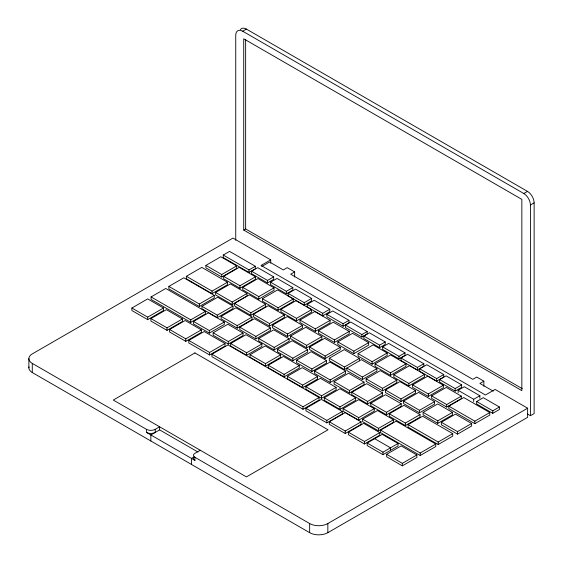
<?xml version="1.0" encoding="UTF-8"?>
<svg xmlns="http://www.w3.org/2000/svg" width="563" height="563" viewBox="0 0 563 563"><rect width="100%" height="100%" fill="white"/><g stroke="black" fill="none" stroke-linecap="round" stroke-linejoin="round"><path stroke-width="0.84" d="M235.735 240.317L235.735 35.223A9.817 5.672 60 0 1 242.681 31.218L246.376 29.079L527.51 191.392A9.367 5.405 60 0 1 534.132 202.856L534.132 413.58L530.43 415.712L527.425 413.981M243.723 230.056L521.845 390.631L521.845 199.365L243.723 38.798L243.723 230.056L245.637 228.951L522.232 388.646M168.872 286.405L183.805 277.784L214.278 295.378L214.278 297.883L199.351 306.504L168.872 288.91L168.872 286.405L199.351 303.999L214.278 295.378M186.374 276.299L201.8 267.39L227.466 282.211L227.466 284.709L212.033 293.619L186.374 278.805L186.374 276.299L212.033 291.113L227.466 282.211M223.251 255.039L229.577 251.387L255.335 266.257L255.335 268.762L249.008 272.415L223.251 257.537L223.251 255.039L249.008 269.909L255.335 266.257M131.883 308.024L147.696 298.89L163.509 308.024L163.509 310.523L147.696 319.65L131.883 310.523L131.883 308.024L147.696 317.152L163.509 308.024M151.067 296.94L165.733 288.474L205.411 311.381L205.411 313.887L190.751 322.353L151.067 299.446L151.067 296.94L190.751 319.854L205.411 311.381M205.924 265.391L220.844 256.777L236.65 265.905L236.65 268.41L221.731 277.024L205.924 267.897L205.924 265.391L221.731 274.519L236.65 265.905M223.652 276.32L239.169 267.362L255.489 276.785L255.489 279.283L239.972 288.249L223.652 278.819L223.652 276.32L239.972 285.744L255.489 276.785M150.933 318.581L166.359 309.671L182.426 318.947L182.426 321.452L167 330.354L150.933 321.079L150.933 318.581L167 327.856L182.426 318.947M270.719 263.195L270.719 259.881L261.056 265.454L485.433 395.001L495.095 389.42L527.622 408.203L527.622 417.331L327.842 532.675A12.858 7.425 0 0 1 309.657 532.675L32.274 372.53A11.626 6.714 0 0 1 28.973 366.907M251.577 271.218L257.755 267.65L273.695 276.855L273.695 279.354L267.516 282.922L251.577 273.717L251.577 271.218L267.516 280.416L273.695 276.855M215.622 292.457L230.422 283.914L247.002 293.485L247.002 295.99L232.202 304.534L215.622 294.963L215.622 292.457L232.202 302.028L247.002 293.485M261.767 266.517L269.571 262.013L283.295 269.937L287.243 267.65L294.646 271.929L294.646 277.031M201.983 306.314L217.663 297.257L232.969 306.089L232.969 308.594L217.283 317.652L201.983 308.813L201.983 306.314L217.283 315.146L232.969 306.089M169.583 329.496L185.143 320.516L201.336 329.862L201.336 332.367L185.783 341.347L169.583 332.001L169.583 329.496L185.783 338.842L201.336 329.862M242.737 287.341L257.96 278.551L274.026 287.834L274.026 290.332L258.804 299.122L242.737 289.839L242.737 287.341L258.804 296.617L274.026 287.834M193.545 321.466L208.465 312.852L224.278 321.98L224.278 324.485L209.359 333.099L193.545 323.971L193.545 321.466L209.359 330.594L224.278 321.98M270.557 282.176L277.038 278.439L292.851 287.566L292.851 290.072L286.37 293.809L270.557 284.681L270.557 282.176L286.37 291.303L292.851 287.566M234.525 303.373L249.325 294.829L265.652 304.252L265.652 306.758L250.852 315.301L234.525 305.878L234.525 303.373L250.852 312.796L265.652 304.252M294.646 271.929L290.691 274.209L472.779 379.335L476.734 377.055L483.856 381.165L483.856 386.267M221.125 316.357L235.932 307.806L251.999 317.082L251.999 319.587L237.192 328.13L221.125 318.855L221.125 316.357L237.192 325.632L251.999 317.082M188.802 340.439L204.228 331.53L225.017 343.536L225.017 346.034L209.584 354.943L188.802 342.944L188.802 340.439L209.584 352.438L225.017 343.536M262.407 298.693L277.622 289.91L293.309 298.967L293.309 301.465L278.094 310.255L262.407 301.198L262.407 298.693L278.094 307.75L293.309 298.967M213.131 332.768L227.853 324.267L243.026 333.029L243.026 335.534L228.304 344.035L213.131 335.274L213.131 332.768L228.304 341.53L243.026 333.029M288.186 293.4L295.568 289.136L311.635 298.411L311.635 300.916L304.252 305.174L288.186 295.899L288.186 293.4L304.252 302.676L311.635 298.411M253.427 314.288L268.227 305.744L284.294 315.02L284.294 317.525L269.494 326.068L253.427 316.793L253.427 314.288L269.494 323.563L284.294 315.02M239.803 327.138L254.42 318.693L270.493 327.976L270.493 330.474L255.869 338.919L239.803 329.644L239.803 327.138L255.869 336.414L270.493 327.976M280.916 309.383L295.983 300.684L311.536 309.664L311.536 312.169L296.476 320.868L280.916 311.881L280.916 309.383L296.476 318.362L311.536 309.664M211.962 354.197L228.036 344.922L319.08 397.492L319.08 399.99L303.014 409.266L211.962 356.703L211.962 354.197L303.014 406.767L319.08 397.492M230.682 343.55L245.968 334.725L261.908 343.93L261.908 346.435L246.622 355.253L230.682 346.055L230.682 343.55L246.622 352.755L261.908 343.93M307.173 304.358L314.253 300.269L329.791 309.242L329.791 311.747L322.712 315.836L307.173 306.863L307.173 304.358L322.712 313.331L329.791 309.242M272.379 325.224L287.327 316.596L302.5 325.358L302.5 327.863L287.552 336.491L272.379 327.729L272.379 325.224L287.552 333.986L302.5 325.358M258.741 338.504L273.738 329.848L289.164 338.757L289.164 341.255L274.167 349.919L258.741 341.009L258.741 338.504L274.167 347.413L289.164 338.757M300.002 320.051L314.766 311.529L330.073 320.361L330.073 322.866L315.308 331.389L300.002 322.557L300.002 320.051L315.308 328.883L330.073 320.361M242.681 31.218L523.808 193.524L527.51 191.392M250.021 354.711L265.208 345.942L280.634 354.852L280.634 357.357L265.447 366.126L250.021 357.216L250.021 354.711L265.447 363.621L280.634 354.852M326.906 314.358L332.782 310.966L348.976 320.319L348.976 322.824L343.099 326.216L326.906 316.863L326.906 314.358L343.099 323.711L348.976 320.319M290.578 336.076L305.822 327.272L321.888 336.554L321.888 339.053L306.645 347.857L290.578 338.581L290.578 336.076L306.645 345.351L321.888 336.554M277.418 349.292L292.225 340.742L307.658 349.644L307.658 352.149L292.844 360.7L277.418 351.791L277.418 349.292L292.844 358.195L307.658 349.644M530.43 415.712L530.43 204.995L534.132 202.856M318.503 330.734L333.268 322.205L349.208 331.41L349.208 333.915L334.443 342.438L318.503 333.233L318.503 330.734L334.443 339.932L349.208 331.41M270.719 259.881L232.934 238.065L32.274 353.909A11.626 6.714 0 0 0 32.274 363.402L146.464 429.33A6.207 3.582 0 0 0 155.233 429.33L159.625 426.796L159.625 429.886L197.986 452.033M268.262 365.246L283.449 356.478L299.263 365.605L299.263 368.111L284.076 376.872L268.262 367.745L268.262 365.246L284.076 374.374L299.263 365.605M159.625 429.886L150.849 434.953L150.849 440.991M345.436 325.062L350.714 322.015L367.16 331.516L367.16 334.014L361.889 337.061L345.436 327.56L345.436 325.062L361.889 334.556L367.16 331.516M309.587 347.047L324.682 338.335L340.242 347.315L340.242 349.82L325.147 358.532L309.587 349.553L309.587 347.047L325.147 356.034L340.242 347.315M296.595 360.144L311.219 351.706L326.519 360.538L326.519 363.044L311.902 371.481L296.595 362.649L296.595 360.144L311.902 368.983L326.519 360.538M337.807 341.882L352.572 333.352L368.638 342.628L368.638 345.133L353.874 353.655L337.807 344.38L337.807 341.882L353.874 351.157L368.638 342.628M287.376 376.281L302.282 367.674L317.581 376.506L317.581 379.012L302.676 387.618L287.376 378.779L287.376 376.281L302.676 385.113L317.581 376.506M363.818 336.02L369.391 332.803L385.205 341.931L385.205 344.436L379.631 347.652L363.818 338.525L363.818 336.02L379.631 345.147L385.205 341.931M376.914 368.631L362.375 377.02L346.822 368.04L346.822 370.545L362.375 379.525L376.914 371.137L376.914 368.631L361.355 359.651L344.465 369.518L329.292 360.756L329.292 358.251L344.239 349.623L359.412 358.385L359.412 360.89M314.618 370.975L330.052 362.065L345.605 371.052L345.605 373.55L330.178 382.46L314.618 373.48L314.618 370.975L330.178 379.955L345.605 371.052M358.075 353.578L373.142 344.88L387.168 352.98L387.168 355.485L372.108 364.184L358.075 356.083L358.075 353.578L372.108 361.678L387.168 352.98M305.878 386.718L320.41 378.322L336.097 387.379L336.097 389.885L321.557 398.273L305.878 389.223L305.878 386.718L321.557 395.775L336.097 387.379M200.245 450.245L194.925 453.314A4.884 2.822 0 0 0 194.925 457.304L194.925 460.393L146.464 432.419L146.464 429.33M329.292 358.251L344.465 367.013L359.412 358.385M382.65 346.892L388.681 343.416L405.001 352.839L405.001 355.337L398.977 358.821L382.65 349.398L382.65 346.892L398.977 356.316L405.001 352.839M194.228 456.804L191.469 458.402L191.469 464.44M334.084 381.601L348.596 373.22L364.022 382.129L364.022 384.635L349.517 393.009L334.084 384.1L334.084 381.601L349.517 390.504L364.022 382.129M375.057 363.902L390.574 354.943L406.007 363.853L406.007 366.358L390.483 375.317L375.057 366.407L375.057 363.902L390.483 372.812L406.007 363.853M305.92 408.302L321.346 399.392L342.262 411.469L342.262 413.974L326.829 422.883L305.92 410.807L305.92 408.302L326.829 420.378L342.262 411.469M324.281 397.809L339.996 388.73L355.682 397.788L355.682 400.293L339.968 409.364L324.281 400.314L324.281 397.809L339.968 406.866L355.682 397.788M401.032 358.026L407.513 354.289L423.833 363.712L423.833 366.21L417.352 369.954L401.032 360.531L401.032 358.026L417.352 367.449L423.833 363.712M366.133 378.85L380.37 370.63L396.824 380.124L396.824 382.629L382.58 390.849L366.133 381.355L366.133 378.85L382.58 388.343L396.824 380.124M351.819 392.298L366.731 383.692L382.544 392.819L382.544 395.325L367.632 403.931L351.819 394.804L351.819 392.298L367.632 401.433L382.544 392.819M393.819 374.74L409.491 365.69L424.537 374.381L424.537 376.879L408.865 385.929L393.819 377.238L393.819 374.74L408.865 383.424L424.537 374.381M343.113 408.682L358.694 399.688L374.254 408.668L374.254 411.166L358.673 420.167L343.113 411.187L343.113 408.682L358.673 417.662L374.254 408.668M419.716 368.814L426.796 364.725L443.757 374.515L443.757 377.02L436.677 381.109L419.716 371.313L419.716 368.814L436.677 378.603L443.757 374.515M329.299 421.8L345.147 412.651L361.087 421.849L361.087 424.354L345.239 433.51L329.299 424.305L329.299 421.8L345.239 431.005L361.087 421.849M385.43 389.99L399.941 381.615L415.494 390.595L415.494 393.101L400.99 401.475L385.43 392.495L385.43 389.99L400.99 398.97L415.494 390.595M370.764 403.235L385.535 394.705L401.222 403.762L401.222 406.261L386.443 414.797L370.764 405.74L370.764 403.235L386.443 412.292L401.222 403.762M412.616 384.895L427.683 376.197L443.37 385.254L443.37 387.752L428.302 396.451L412.616 387.4L412.616 384.895L428.302 393.952L443.37 385.254M362.614 419.161L377.527 410.554L393.467 419.759L393.467 422.257L378.554 430.871L362.614 421.666L362.614 419.161L378.554 428.366L393.467 419.759M348.377 432.201L363.691 423.355L379.765 432.63L379.765 435.136L364.444 443.975L348.377 434.699L348.377 432.201L364.444 441.476L379.765 432.63M439.604 379.596L446.079 375.859L461.639 384.839L461.639 387.344L455.157 391.081L439.604 382.101L439.604 379.596L455.157 388.583L461.639 384.839M403.587 401.095L418.633 392.404L434.573 401.609L434.573 404.114L419.526 412.799L403.587 403.594L403.587 401.095L419.526 410.293L434.573 401.609M389.3 413.784L403.945 405.332L420.012 414.607L420.012 417.113L405.367 425.565L389.3 416.289L389.3 413.784L405.367 423.059L420.012 414.607M431.638 395.873L446.248 387.435L461.294 396.127L461.294 398.625L446.684 407.063L431.638 398.379L431.638 395.873L446.684 404.565L461.294 396.127M380.595 430.132L396.148 421.152L435.783 444.031L435.783 446.536L420.223 455.516L380.595 432.637L380.595 430.132L420.223 453.018L435.783 444.031M458.134 392.798L458.134 390.3L464.313 386.732L479.866 395.712L479.866 398.217M367.175 443.046L382.221 434.362L398.034 443.489L398.034 445.995L382.988 454.679L367.175 445.551L367.175 443.046L382.988 452.18L398.034 443.489M423.13 412.376L437.775 403.924L452.441 412.39L452.441 414.896L437.796 423.348L423.13 414.882L423.13 412.376L437.796 420.842L452.441 412.39M408.105 424.643L422.644 416.254L452.736 433.623L452.736 436.128L438.204 444.524L408.105 427.148L408.105 424.643L438.204 442.018L452.736 433.623M483.856 381.165L479.901 383.445L493.209 391.13M448.838 406.155L463.75 397.541L489.775 412.566L489.775 415.072L474.855 423.679L448.838 408.661L448.838 406.155L474.855 421.173L489.775 412.566M458.134 390.3L473.694 399.28L479.866 395.712M476.664 401.518L483.293 397.689L499.416 407L499.416 409.498L492.787 413.326L476.664 404.023L476.664 401.518L492.787 410.828L499.416 407M441.35 422.271L455.453 414.129L471.646 423.482L471.646 425.98L457.543 434.129L441.35 424.776L441.35 422.271L457.543 431.624L471.646 423.482M386.647 454.292L401.18 445.896L416.866 454.953L416.866 457.459L402.327 465.847L386.647 456.79L386.647 454.292L402.327 463.349L416.866 454.953M194.925 457.304L309.657 523.548A12.858 7.425 0 0 0 327.842 523.548L527.622 408.203M374.698 438.704L390.511 447.831L390.511 450.337M492.787 410.828L492.787 413.326M474.855 421.173L474.855 423.679M473.694 399.28L473.694 401.785M457.543 431.624L457.543 434.129M455.157 388.583L455.157 391.081M446.684 404.565L446.684 407.063M438.204 442.018L438.204 444.524M437.796 420.842L437.796 423.348M436.677 378.603L436.677 381.109M428.302 393.952L428.302 396.451M420.223 453.018L420.223 455.516M419.526 410.293L419.526 412.799M417.352 367.449L417.352 369.954M408.865 383.424L408.865 385.929M405.367 423.059L405.367 425.565M402.327 463.349L402.327 465.847M400.99 398.97L400.99 401.475M398.977 356.316L398.977 358.821M390.483 372.812L390.483 375.317M386.443 412.292L386.443 414.797M382.988 452.18L382.988 454.679M382.58 388.343L382.58 390.849M379.631 345.147L379.631 347.652M378.554 428.366L378.554 430.871M372.108 361.678L372.108 364.184M367.632 401.433L367.632 403.931M364.444 441.476L364.444 443.975M362.375 377.02L362.375 379.525M361.889 334.556L361.889 337.061M358.673 417.662L358.673 420.167M353.874 351.157L353.874 353.655M349.517 390.504L349.517 393.009M345.239 431.005L345.239 433.51M344.465 367.013L344.465 369.518M343.099 323.711L343.099 326.216M339.968 406.866L339.968 409.364M334.443 339.932L334.443 342.438M330.178 379.955L330.178 382.46M327.842 523.548L327.842 532.675M326.829 420.378L326.829 422.883M325.147 356.034L325.147 358.532M322.712 313.331L322.712 315.836M321.557 395.775L321.557 398.273M315.308 328.883L315.308 331.389M311.902 368.983L311.902 371.481M309.657 523.548L309.657 532.675M306.645 345.351L306.645 347.857M304.252 302.676L304.252 305.174M303.014 406.767L303.014 409.266M302.676 385.113L302.676 387.618M296.476 318.362L296.476 320.868M292.844 358.195L292.844 360.7M287.552 333.986L287.552 336.491M286.37 291.303L286.37 293.809M284.076 374.374L284.076 376.872M278.094 307.75L278.094 310.255M274.167 347.413L274.167 349.919M269.494 323.563L269.494 326.068M267.516 280.416L267.516 282.922M265.447 363.621L265.447 366.126M258.804 296.617L258.804 299.122M255.869 336.414L255.869 338.919M250.852 312.796L250.852 315.301M249.008 269.909L249.008 272.415M246.622 352.755L246.622 355.253M245.637 39.445L245.637 228.951M239.972 285.744L239.972 288.249M237.192 325.632L237.192 328.13M232.202 302.028L232.202 304.534M228.304 341.53L228.304 344.035M221.731 274.519L221.731 277.024M217.283 315.146L217.283 317.652M212.033 291.113L212.033 293.619M209.584 352.438L209.584 354.943M209.359 330.594L209.359 333.099M199.351 303.999L199.351 306.504M190.751 319.854L190.751 322.353M185.783 338.842L185.783 341.347M167 327.856L167 330.354M155.233 429.33L155.233 432.419A6.207 3.582 0 0 1 146.464 432.419M147.696 317.152L147.696 319.65M32.274 363.402L32.274 372.53M28.868 358.652L28.868 367.787M194.925 460.393A4.884 2.822 0 0 1 193.862 457.325M240.366 29.621A9.817 5.672 60 0 1 246.376 29.079M523.808 193.524A9.367 5.405 60 0 1 530.43 204.995M194.904 352.924L113.29 400.047L246.418 476.903L328.032 429.787L194.904 352.924"/></g></svg>
